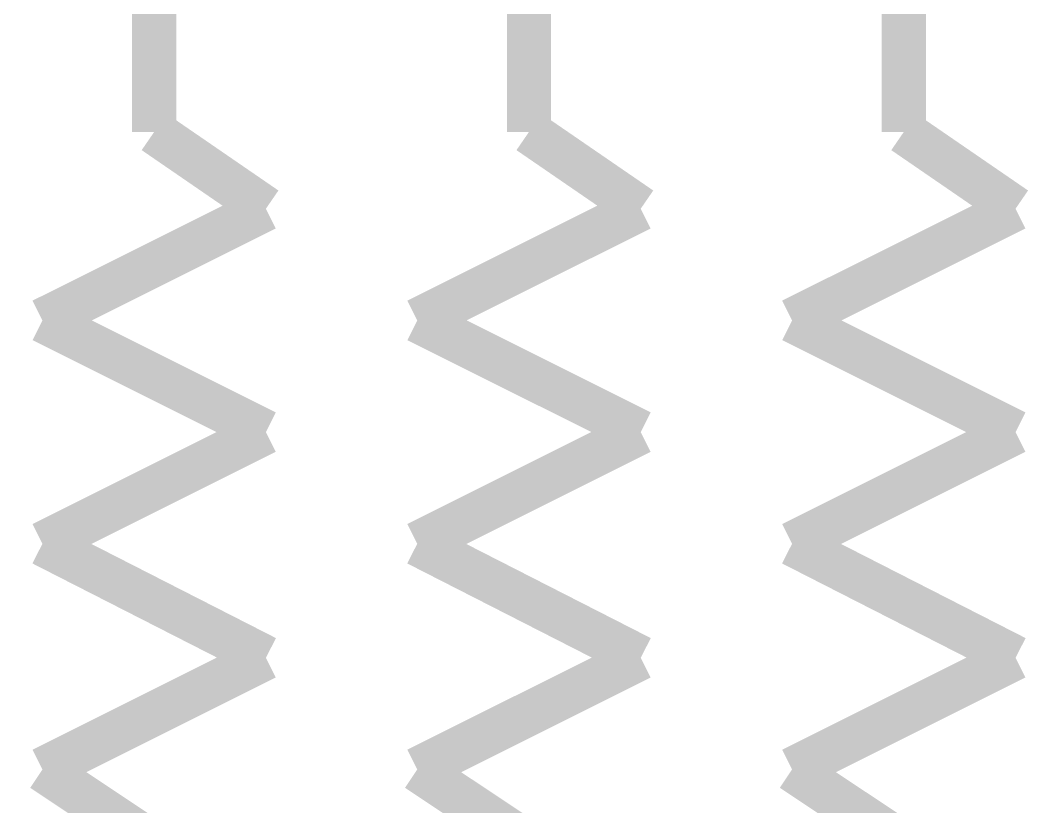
# Model space of a CAD drawing. Header units: millimetres. Extents: x 0 to 15.5, y 0 to 11.1.
# Drawn here: x 4.1645 to 4.4362, y 3.4302 to 3.6403 of the extents above; entities that cross this region are included whole.
import ezdxf

# ---------------------------------------------------------------- set-up
doc = ezdxf.new("R2010")
doc.units = ezdxf.units.MM
doc.header["$MEASUREMENT"] = 0
doc.layers.add('Sheet', color=255, linetype='Continuous')

msp = doc.modelspace()

# ---------------------------------------------------------------- linework, layer by layer
at = {"layer": 'Sheet', "const_width": 0.0118}
for points in [[(4.2002, 3.63038), (4.2002, 3.73046)], [(4.3003, 3.63038), (4.3003, 3.73046)], [(4.40041, 3.63038), (4.40041, 3.73046)], [(4.2002, 3.61048), (4.2002, 3.63038)], [(4.3003, 3.61048), (4.3003, 3.63038)], [(4.40041, 3.61048), (4.40041, 3.63038)], [(4.23004, 3.58997), (4.2002, 3.61048)], [(4.33015, 3.58997), (4.3003, 3.61048)], [(4.43026, 3.58997), (4.40041, 3.61048)], [(4.17035, 3.56013), (4.23004, 3.58997)], [(4.27046, 3.56013), (4.33015, 3.58997)], [(4.37057, 3.56013), (4.43026, 3.58997)], [(4.23004, 3.53029), (4.17035, 3.56013)], [(4.33015, 3.53029), (4.27046, 3.56013)], [(4.43026, 3.53029), (4.37057, 3.56013)], [(4.17035, 3.50045), (4.23004, 3.53029)], [(4.27046, 3.50045), (4.33015, 3.53029)], [(4.37057, 3.50045), (4.43026, 3.53029)], [(4.23004, 3.46999), (4.17035, 3.50045)], [(4.33015, 3.46999), (4.27046, 3.50045)], [(4.43026, 3.46999), (4.37057, 3.50045)], [(4.17035, 3.44015), (4.23004, 3.46999)], [(4.27046, 3.44015), (4.33015, 3.46999)], [(4.37057, 3.44015), (4.43026, 3.46999)], [(4.2002, 3.42026), (4.17035, 3.44015)], [(4.3003, 3.42026), (4.27046, 3.44015)], [(4.40041, 3.42026), (4.37057, 3.44015)]]:
    msp.add_lwpolyline(points, dxfattribs=at)

doc.saveas('drawing.dxf')
